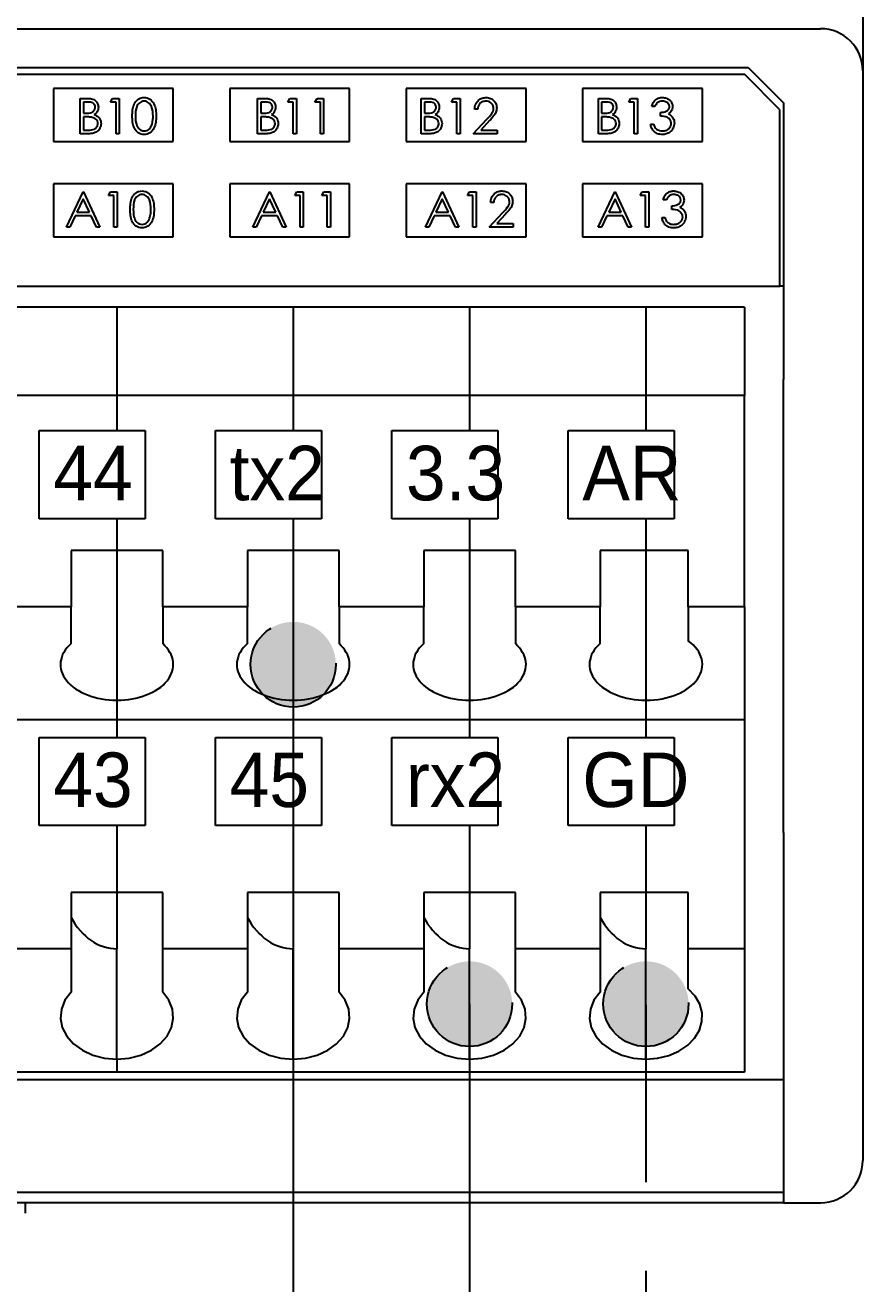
# Model space of a CAD drawing. Header units: millimetres. Extents: x 52 to 3850, y 79 to 1546.
# Drawn here: x 1400.24 to 1429.72, y 852.24 to 896.56 of the extents above; entities that cross this region are included whole.
import ezdxf

# ---------------------------------------------------------------- set-up
doc = ezdxf.new("R2010")
doc.units = ezdxf.units.MM
doc.header["$LTSCALE"] = 25
doc.linetypes.add('CENTER', pattern=[2, 1.25, -0.25, 0.25, -0.25])
doc.linetypes.add('HIDDEN', pattern=[0.375, 0.25, -0.125])
for name, color, linetype in [('Power_GND', 7, 'HIDDEN'), ('Wire_Communication', 140, 'CENTER'), ('Wire_io', 3, 'Continuous')]:
    doc.layers.add(name, color=color, linetype=linetype)
doc.layers.add('Z_OM_OUTLINE', color=7, linetype='Continuous', lineweight=30)
doc.styles.add('STD', font='Gulim.ttf', dxfattribs={"height": 15})

msp = doc.modelspace()

# ---------------------------------------------------------------- hatches: boundary and pattern name
at = {"layer": 'Power_GND', "linetype": 'HIDDEN'}
h = msp.add_hatch(color=256, dxfattribs=at)
edge = h.paths.add_edge_path()
edge.add_arc((1422.09, 862.096), 1.5, 0, 360)
at = {"layer": 'Wire_Communication', "linetype": 'HIDDEN'}
h = msp.add_hatch(color=256, dxfattribs=at)
edge = h.paths.add_edge_path()
edge.add_arc((1409.676, 874.049), 1.5, 0, 360)
edge = h.paths.add_edge_path()
edge.add_arc((1415.883, 862.096), 1.5, 0, 360)

# ---------------------------------------------------------------- linework, layer by layer
at = {"layer": 'Power_GND'}
msp.add_line((1422.09, 862.069), (1422.09, 830), dxfattribs=at)
at = {"layer": 'Power_GND', "linetype": 'HIDDEN'}
msp.add_circle((1422.09, 862.096), 1.5, dxfattribs=at)
at = {"layer": 'Wire_Communication'}
for p, q in [((1409.676, 874.049), (1409.676, 830)), ((1415.883, 862.096), (1415.883, 830.027))]:
    msp.add_line(p, q, dxfattribs=at)
at = {"layer": 'Wire_Communication', "linetype": 'HIDDEN'}
for centre in [(1409.676, 874.049), (1415.883, 862.096)]:
    msp.add_circle(centre, 1.5, dxfattribs=at)
at = {"layer": 'Z_OM_OUTLINE', "color": 7, "linetype": 'Continuous', "lineweight": 25}
for p, q in [((1429.724, 906.614), (1429.724, 894.945)), ((1341.214, 896.434), (1428.234, 896.434)), ((1343.759, 895.069), (1425.69, 895.069)), ((1425.566, 894.821), (1343.883, 894.821)), ((1426.807, 893.579), (1425.566, 894.821)), ((1425.69, 895.069), (1426.931, 893.828)), ((1429.724, 894.945), (1429.724, 892.189)), ((1405.455, 894.324), (1401.234, 894.324)), ((1401.234, 894.324), (1401.234, 892.462)), ((1405.455, 892.462), (1405.455, 894.324)), ((1411.662, 894.324), (1407.441, 894.324)), ((1407.441, 894.324), (1407.441, 892.462)), ((1411.662, 892.462), (1411.662, 894.324)), ((1417.869, 894.324), (1413.648, 894.324)), ((1413.648, 894.324), (1413.648, 892.462)), ((1417.869, 892.462), (1417.869, 894.324)), ((1424.076, 894.324), (1419.855, 894.324)), ((1419.855, 894.324), (1419.855, 892.462)), ((1424.076, 892.462), (1424.076, 894.324)), ((1402.181, 893.98), (1402.423, 893.98)), ((1402.181, 892.738), (1402.181, 893.98)), ((1403.247, 893.852), (1403.32, 893.98)), ((1403.32, 893.98), (1403.549, 893.98)), ((1403.549, 893.98), (1403.549, 892.738)), ((1408.419, 892.738), (1408.419, 893.98)), ((1408.419, 893.98), (1408.661, 893.98)), ((1409.486, 893.852), (1409.558, 893.98)), ((1409.558, 893.98), (1409.788, 893.98)), ((1409.788, 893.98), (1409.788, 892.738)), ((1410.441, 893.852), (1410.513, 893.98)), ((1410.513, 893.98), (1410.743, 893.98)), ((1410.743, 893.98), (1410.743, 892.738)), ((1414.181, 893.98), (1414.423, 893.98)), ((1414.181, 892.738), (1414.181, 893.98)), ((1415.247, 893.852), (1415.32, 893.98)), ((1415.32, 893.98), (1415.549, 893.98)), ((1415.549, 893.98), (1415.549, 892.738)), ((1420.419, 893.98), (1420.661, 893.98)), ((1420.419, 892.738), (1420.419, 893.98)), ((1421.486, 893.852), (1421.558, 893.98)), ((1421.558, 893.98), (1421.788, 893.98)), ((1421.788, 893.98), (1421.788, 892.738)), ((1402.292, 893.852), (1402.292, 893.455)), ((1402.443, 893.852), (1402.292, 893.852)), ((1402.292, 893.455), (1402.367, 893.455)), ((1403.438, 893.852), (1403.247, 893.852)), ((1403.438, 892.738), (1403.438, 893.852)), ((1408.531, 893.852), (1408.531, 893.455)), ((1408.682, 893.852), (1408.531, 893.852)), ((1408.531, 893.455), (1408.606, 893.455)), ((1409.677, 893.852), (1409.486, 893.852)), ((1409.677, 892.738), (1409.677, 893.852)), ((1410.631, 893.852), (1410.441, 893.852)), ((1410.631, 892.738), (1410.631, 893.852)), ((1414.292, 893.852), (1414.292, 893.455)), ((1414.443, 893.852), (1414.292, 893.852)), ((1414.292, 893.455), (1414.367, 893.455)), ((1415.438, 893.852), (1415.247, 893.852)), ((1415.438, 892.738), (1415.438, 893.852)), ((1416.17, 893.598), (1416.059, 893.598)), ((1420.682, 893.852), (1420.531, 893.852)), ((1420.531, 893.852), (1420.531, 893.455)), ((1420.531, 893.455), (1420.606, 893.455)), ((1421.677, 893.852), (1421.486, 893.852)), ((1421.677, 892.738), (1421.677, 893.852)), ((1422.409, 893.693), (1422.297, 893.693)), ((1422.6, 893.359), (1422.6, 893.486)), ((1426.807, 887.372), (1426.807, 893.579)), ((1426.931, 893.828), (1426.931, 892.189)), ((1402.292, 893.327), (1402.292, 892.866)), ((1402.366, 893.327), (1402.292, 893.327)), ((1408.531, 893.327), (1408.531, 892.866)), ((1408.605, 893.327), (1408.531, 893.327)), ((1414.366, 893.327), (1414.292, 893.327)), ((1414.292, 893.327), (1414.292, 892.866)), ((1416.011, 892.738), (1416.492, 893.252)), ((1416.587, 893.197), (1416.277, 892.866)), ((1420.531, 893.327), (1420.531, 892.866)), ((1420.605, 893.327), (1420.531, 893.327)), ((1422.25, 893.073), (1422.361, 893.073)), ((1402.516, 892.738), (1402.181, 892.738)), ((1402.292, 892.866), (1402.451, 892.866)), ((1403.549, 892.738), (1403.438, 892.738)), ((1408.755, 892.738), (1408.419, 892.738)), ((1408.531, 892.866), (1408.689, 892.866)), ((1409.788, 892.738), (1409.677, 892.738)), ((1410.743, 892.738), (1410.631, 892.738)), ((1414.516, 892.738), (1414.181, 892.738)), ((1414.292, 892.866), (1414.451, 892.866)), ((1415.549, 892.738), (1415.438, 892.738)), ((1416.854, 892.738), (1416.011, 892.738)), ((1416.277, 892.866), (1416.854, 892.866)), ((1416.854, 892.866), (1416.854, 892.738)), ((1420.755, 892.738), (1420.419, 892.738)), ((1420.531, 892.866), (1420.689, 892.866)), ((1421.788, 892.738), (1421.677, 892.738)), ((1401.234, 892.462), (1405.455, 892.462)), ((1407.441, 892.462), (1411.662, 892.462)), ((1413.648, 892.462), (1417.869, 892.462)), ((1419.855, 892.462), (1424.076, 892.462)), ((1426.931, 892.189), (1426.931, 886.899)), ((1429.724, 892.189), (1429.724, 885.875)), ((1405.455, 890.972), (1401.234, 890.972)), ((1401.234, 890.972), (1401.234, 889.11)), ((1405.455, 889.11), (1405.455, 890.972)), ((1407.441, 890.972), (1407.441, 889.11)), ((1411.662, 890.972), (1407.441, 890.972)), ((1411.662, 889.11), (1411.662, 890.972)), ((1417.869, 890.972), (1413.648, 890.972)), ((1413.648, 890.972), (1413.648, 889.11)), ((1417.869, 889.11), (1417.869, 890.972)), ((1419.855, 890.972), (1419.855, 889.11)), ((1424.076, 890.972), (1419.855, 890.972)), ((1424.076, 889.11), (1424.076, 890.972)), ((1401.692, 889.45), (1402.281, 890.691)), ((1402.287, 890.449), (1402.063, 889.975)), ((1402.281, 890.691), (1402.297, 890.691)), ((1402.506, 889.975), (1402.287, 890.449)), ((1402.297, 890.691), (1402.87, 889.45)), ((1403.172, 890.564), (1403.245, 890.691)), ((1403.363, 890.564), (1403.172, 890.564)), ((1403.245, 890.691), (1403.474, 890.691)), ((1403.363, 889.45), (1403.363, 890.564)), ((1403.474, 890.691), (1403.474, 889.45)), ((1408.249, 889.45), (1408.838, 890.691)), ((1408.844, 890.449), (1408.62, 889.975)), ((1408.838, 890.691), (1408.854, 890.691)), ((1409.063, 889.975), (1408.844, 890.449)), ((1408.854, 890.691), (1409.427, 889.45)), ((1409.729, 890.564), (1409.802, 890.691)), ((1409.92, 890.564), (1409.729, 890.564)), ((1409.802, 890.691), (1410.031, 890.691)), ((1409.92, 889.45), (1409.92, 890.564)), ((1410.031, 890.691), (1410.031, 889.45)), ((1410.684, 890.564), (1410.757, 890.691)), ((1410.875, 890.564), (1410.684, 890.564)), ((1410.757, 890.691), (1410.986, 890.691)), ((1410.875, 889.45), (1410.875, 890.564)), ((1410.986, 890.691), (1410.986, 889.45)), ((1414.328, 889.45), (1414.917, 890.691)), ((1414.924, 890.449), (1414.699, 889.975)), ((1414.917, 890.691), (1414.933, 890.691)), ((1415.143, 889.975), (1414.924, 890.449)), ((1414.933, 890.691), (1415.506, 889.45)), ((1415.809, 890.564), (1415.881, 890.691)), ((1416, 890.564), (1415.809, 890.564)), ((1415.881, 890.691), (1416.111, 890.691)), ((1416, 889.45), (1416, 890.564)), ((1416.111, 890.691), (1416.111, 889.45)), ((1420.408, 889.45), (1420.997, 890.691)), ((1421.004, 890.449), (1420.779, 889.975)), ((1420.997, 890.691), (1421.013, 890.691)), ((1421.222, 889.975), (1421.004, 890.449)), ((1421.013, 890.691), (1421.586, 889.45)), ((1421.888, 890.564), (1421.961, 890.691)), ((1422.079, 890.564), (1421.888, 890.564)), ((1421.961, 890.691), (1422.19, 890.691)), ((1422.079, 889.45), (1422.079, 890.564)), ((1422.19, 890.691), (1422.19, 889.45)), ((1422.811, 890.405), (1422.7, 890.405)), ((1402.063, 889.975), (1402.506, 889.975)), ((1408.62, 889.975), (1409.063, 889.975)), ((1414.699, 889.975), (1415.143, 889.975)), ((1416.572, 889.45), (1417.054, 889.963)), ((1416.732, 890.309), (1416.62, 890.309)), ((1417.149, 889.909), (1416.838, 889.577)), ((1420.779, 889.975), (1421.222, 889.975)), ((1423.002, 890.07), (1423.002, 890.198)), ((1401.813, 889.45), (1401.692, 889.45)), ((1402.002, 889.848), (1401.813, 889.45)), ((1402.565, 889.848), (1402.002, 889.848)), ((1402.748, 889.45), (1402.565, 889.848)), ((1402.87, 889.45), (1402.748, 889.45)), ((1403.474, 889.45), (1403.363, 889.45)), ((1408.37, 889.45), (1408.249, 889.45)), ((1408.559, 889.848), (1408.37, 889.45)), ((1409.122, 889.848), (1408.559, 889.848)), ((1409.305, 889.45), (1409.122, 889.848)), ((1409.427, 889.45), (1409.305, 889.45)), ((1410.031, 889.45), (1409.92, 889.45)), ((1410.986, 889.45), (1410.875, 889.45)), ((1414.45, 889.45), (1414.328, 889.45)), ((1414.639, 889.848), (1414.45, 889.45)), ((1415.202, 889.848), (1414.639, 889.848)), ((1415.385, 889.45), (1415.202, 889.848)), ((1415.506, 889.45), (1415.385, 889.45)), ((1416.111, 889.45), (1416, 889.45)), ((1417.416, 889.45), (1416.572, 889.45)), ((1416.838, 889.577), (1417.416, 889.577)), ((1417.416, 889.577), (1417.416, 889.45)), ((1420.53, 889.45), (1420.408, 889.45)), ((1420.718, 889.848), (1420.53, 889.45)), ((1421.281, 889.848), (1420.718, 889.848)), ((1421.465, 889.45), (1421.281, 889.848)), ((1421.586, 889.45), (1421.465, 889.45)), ((1422.19, 889.45), (1422.079, 889.45)), ((1422.652, 889.784), (1422.763, 889.784)), ((1401.234, 889.11), (1405.455, 889.11)), ((1407.441, 889.11), (1411.662, 889.11)), ((1413.648, 889.11), (1417.869, 889.11)), ((1419.855, 889.11), (1424.076, 889.11)), ((1342.641, 887.372), (1426.807, 887.372)), ((1426.931, 887.372), (1426.807, 887.372)), ((1426.931, 886.899), (1426.931, 884.083)), ((1403.469, 886.628), (1397.262, 886.628)), ((1403.469, 886.628), (1403.469, 883.524)), ((1409.676, 886.628), (1403.469, 886.628)), ((1409.676, 886.628), (1409.676, 883.524)), ((1415.883, 886.628), (1409.676, 886.628)), ((1415.883, 886.628), (1415.883, 883.524)), ((1422.09, 886.628), (1415.883, 886.628)), ((1422.09, 886.628), (1422.09, 883.524)), ((1425.565, 886.628), (1422.09, 886.628)), ((1425.565, 886.628), (1425.565, 883.524)), ((1429.724, 885.875), (1429.724, 884.083)), ((1426.931, 868.131), (1426.931, 884.083)), ((1429.724, 884.083), (1429.724, 868.131)), ((1403.469, 883.524), (1397.262, 883.524)), ((1403.469, 883.524), (1403.469, 882.283)), ((1409.676, 883.524), (1403.469, 883.524)), ((1409.676, 883.524), (1409.676, 882.283)), ((1415.883, 883.524), (1409.676, 883.524)), ((1415.883, 883.524), (1415.883, 882.283)), ((1422.09, 883.524), (1415.883, 883.524)), ((1422.09, 883.524), (1422.09, 882.283)), ((1425.565, 883.524), (1422.09, 883.524)), ((1425.565, 876.076), (1425.565, 883.524)), ((1400.738, 882.283), (1404.462, 882.283)), ((1400.738, 879.179), (1400.738, 882.283)), ((1404.462, 882.283), (1404.462, 879.179)), ((1406.945, 879.179), (1406.945, 882.283)), ((1406.945, 882.283), (1410.669, 882.283)), ((1410.669, 882.283), (1410.669, 879.179)), ((1413.152, 879.179), (1413.152, 882.283)), ((1413.152, 882.283), (1416.876, 882.283)), ((1416.876, 882.283), (1416.876, 879.179)), ((1419.358, 882.283), (1423.083, 882.283)), ((1419.358, 879.179), (1419.358, 882.283)), ((1423.083, 882.283), (1423.083, 879.179)), ((1404.462, 879.179), (1400.738, 879.179)), ((1403.469, 879.179), (1403.469, 878.062)), ((1410.669, 879.179), (1406.945, 879.179)), ((1409.676, 879.179), (1409.676, 878.062)), ((1416.876, 879.179), (1413.152, 879.179)), ((1415.883, 879.179), (1415.883, 878.062)), ((1423.083, 879.179), (1419.358, 879.179)), ((1422.09, 879.179), (1422.09, 878.062)), ((1403.469, 878.062), (1401.855, 878.062)), ((1401.855, 878.062), (1401.855, 876.076)), ((1403.469, 878.062), (1403.469, 872.79)), ((1405.083, 878.062), (1403.469, 878.062)), ((1405.083, 876.076), (1405.083, 878.062)), ((1409.676, 878.062), (1408.062, 878.062)), ((1408.062, 878.062), (1408.062, 876.076)), ((1409.676, 878.062), (1409.676, 872.79)), ((1411.29, 878.062), (1409.676, 878.062)), ((1411.29, 876.076), (1411.29, 878.062)), ((1415.883, 878.062), (1414.269, 878.062)), ((1414.269, 878.062), (1414.269, 876.076)), ((1415.883, 878.062), (1415.883, 872.79)), ((1417.496, 878.062), (1415.883, 878.062)), ((1417.496, 876.076), (1417.496, 878.062)), ((1422.09, 878.062), (1420.476, 878.062)), ((1420.476, 878.062), (1420.476, 876.076)), ((1422.09, 878.062), (1422.09, 872.79)), ((1423.579, 878.062), (1422.09, 878.062)), ((1423.579, 876.076), (1423.579, 878.062)), ((1401.855, 876.076), (1398.876, 876.076)), ((1401.855, 874.783), (1401.855, 876.076)), ((1408.062, 876.076), (1405.083, 876.076)), ((1405.083, 876.076), (1405.083, 874.783)), ((1408.062, 874.783), (1408.062, 876.076)), ((1414.269, 876.076), (1411.29, 876.076)), ((1411.29, 876.076), (1411.29, 874.783)), ((1414.269, 874.783), (1414.269, 876.076)), ((1420.476, 876.076), (1417.496, 876.076)), ((1417.496, 876.076), (1417.496, 874.783)), ((1420.476, 874.783), (1420.476, 876.076)), ((1425.565, 876.076), (1423.579, 876.076)), ((1423.579, 876.076), (1423.579, 874.882)), ((1425.565, 876.076), (1425.565, 872.103)), ((1403.469, 872.79), (1403.469, 872.103)), ((1409.676, 872.79), (1409.676, 872.103)), ((1415.883, 872.79), (1415.883, 872.103)), ((1422.09, 872.79), (1422.09, 872.103)), ((1403.469, 872.103), (1397.262, 872.103)), ((1403.469, 872.103), (1403.469, 871.483)), ((1409.676, 872.103), (1403.469, 872.103)), ((1409.676, 872.103), (1409.676, 871.483)), ((1415.883, 872.103), (1409.676, 872.103)), ((1415.883, 872.103), (1415.883, 871.483)), ((1422.09, 872.103), (1415.883, 872.103)), ((1422.09, 872.103), (1422.09, 871.483)), ((1425.565, 872.103), (1422.09, 872.103)), ((1425.565, 872.103), (1425.565, 864.035)), ((1400.738, 868.379), (1400.738, 871.483)), ((1400.738, 871.483), (1404.462, 871.483)), ((1404.462, 871.483), (1404.462, 868.379)), ((1406.945, 871.483), (1410.669, 871.483)), ((1406.945, 868.379), (1406.945, 871.483)), ((1410.669, 871.483), (1410.669, 868.379)), ((1413.152, 868.379), (1413.152, 871.483)), ((1413.152, 871.483), (1416.876, 871.483)), ((1416.876, 871.483), (1416.876, 868.379)), ((1419.358, 871.483), (1423.083, 871.483)), ((1419.358, 868.379), (1419.358, 871.483)), ((1423.083, 871.483), (1423.083, 868.379)), ((1404.462, 868.379), (1400.738, 868.379)), ((1403.469, 868.379), (1403.469, 866.021)), ((1410.669, 868.379), (1406.945, 868.379)), ((1409.676, 868.379), (1409.676, 866.021)), ((1416.876, 868.379), (1413.152, 868.379)), ((1415.883, 868.379), (1415.883, 866.021)), ((1423.083, 868.379), (1419.358, 868.379)), ((1422.09, 868.379), (1422.09, 866.021)), ((1426.931, 868.131), (1426.931, 859.709)), ((1429.724, 868.131), (1429.724, 861.056)), ((1401.855, 866.021), (1401.855, 864.035)), ((1403.469, 866.021), (1401.855, 866.021)), ((1405.083, 866.021), (1403.469, 866.021)), ((1403.469, 866.021), (1403.469, 864.037)), ((1405.083, 864.035), (1405.083, 866.021)), ((1409.676, 866.021), (1408.062, 866.021)), ((1408.062, 866.021), (1408.062, 864.035)), ((1411.29, 866.021), (1409.676, 866.021)), ((1409.676, 866.021), (1409.676, 864.037)), ((1411.29, 864.035), (1411.29, 866.021)), ((1414.269, 866.021), (1414.269, 864.035)), ((1415.883, 866.021), (1414.269, 866.021)), ((1417.496, 866.021), (1415.883, 866.021)), ((1415.883, 866.021), (1415.883, 864.037)), ((1417.496, 864.035), (1417.496, 866.021)), ((1422.09, 866.021), (1420.476, 866.021)), ((1420.476, 866.021), (1420.476, 864.035)), ((1423.579, 866.021), (1422.09, 866.021)), ((1422.09, 866.021), (1422.09, 864.037)), ((1423.579, 864.035), (1423.579, 866.021)), ((1401.855, 864.035), (1398.876, 864.035)), ((1401.855, 864.035), (1401.855, 862.508)), ((1403.469, 860.154), (1403.469, 864.037)), ((1408.062, 864.035), (1405.083, 864.035)), ((1405.083, 862.508), (1405.083, 864.035)), ((1408.062, 864.035), (1408.062, 862.508)), ((1409.676, 860.154), (1409.676, 864.037)), ((1411.29, 862.508), (1411.29, 864.035)), ((1414.269, 864.035), (1411.29, 864.035)), ((1414.269, 864.035), (1414.269, 862.508)), ((1415.883, 860.154), (1415.883, 864.037)), ((1420.476, 864.035), (1417.496, 864.035)), ((1417.496, 862.508), (1417.496, 864.035)), ((1420.476, 864.035), (1420.476, 862.508)), ((1422.09, 860.154), (1422.09, 864.037)), ((1425.565, 864.035), (1423.579, 864.035)), ((1423.579, 862.625), (1423.579, 864.035)), ((1425.565, 864.035), (1425.565, 859.69)), ((1429.724, 861.056), (1429.724, 857.575)), ((1403.469, 860.154), (1403.469, 859.69)), ((1409.676, 860.154), (1409.676, 859.69)), ((1415.883, 860.154), (1415.883, 859.69)), ((1422.09, 860.154), (1422.09, 859.69)), ((1342.517, 859.441), (1426.931, 859.441)), ((1403.469, 859.69), (1397.262, 859.69)), ((1409.676, 859.69), (1403.469, 859.69)), ((1415.883, 859.69), (1409.676, 859.69)), ((1422.09, 859.69), (1415.883, 859.69)), ((1425.565, 859.69), (1422.09, 859.69)), ((1426.931, 859.709), (1426.931, 856.362)), ((1429.724, 857.575), (1429.724, 856.586)), ((1426.931, 856.362), (1426.931, 855.097)), ((1342.517, 855.469), (1426.931, 855.469)), ((1426.931, 855.097), (1342.517, 855.097)), ((1400.241, 855.097), (1400.241, 854.724)), ((1426.931, 855.097), (1428.234, 855.097))]:
    msp.add_line(p, q, dxfattribs=at)
at = {"layer": 'Z_OM_OUTLINE', "color": 7, "linetype": 'Continuous', "lineweight": 25, "flags": 128}
for points in [[(1401.855, 862.508), (1401.642, 862.224), (1401.516, 861.913), (1401.484, 861.588), (1401.547, 861.266), (1401.702, 860.962), (1401.941, 860.691), (1402.254, 860.465), (1402.625, 860.295), (1403.037, 860.19), (1403.469, 860.154)], [(1403.469, 860.154), (1403.901, 860.19), (1404.312, 860.295), (1404.683, 860.465), (1404.996, 860.691), (1405.236, 860.962), (1405.391, 861.266), (1405.454, 861.588), (1405.422, 861.913), (1405.296, 862.224), (1405.083, 862.508)], [(1408.062, 862.508), (1407.849, 862.224), (1407.723, 861.913), (1407.691, 861.588), (1407.754, 861.266), (1407.909, 860.962), (1408.148, 860.691), (1408.461, 860.465), (1408.832, 860.295), (1409.244, 860.19), (1409.676, 860.154)], [(1409.676, 860.154), (1410.108, 860.19), (1410.519, 860.295), (1410.89, 860.465), (1411.203, 860.691), (1411.443, 860.962), (1411.598, 861.266), (1411.661, 861.588), (1411.629, 861.913), (1411.503, 862.224), (1411.29, 862.508)], [(1414.269, 862.508), (1414.056, 862.224), (1413.93, 861.913), (1413.898, 861.588), (1413.961, 861.266), (1414.116, 860.962), (1414.355, 860.691), (1414.668, 860.465), (1415.039, 860.295), (1415.451, 860.19), (1415.883, 860.154)], [(1415.883, 860.154), (1416.315, 860.19), (1416.726, 860.295), (1417.097, 860.465), (1417.41, 860.691), (1417.65, 860.962), (1417.805, 861.266), (1417.868, 861.588), (1417.835, 861.913), (1417.71, 862.224), (1417.496, 862.508)], [(1420.476, 862.508), (1420.262, 862.224), (1420.137, 861.913), (1420.105, 861.588), (1420.167, 861.266), (1420.322, 860.962), (1420.562, 860.691), (1420.875, 860.465), (1421.246, 860.295), (1421.657, 860.19), (1422.09, 860.154)], [(1422.09, 860.154), (1422.501, 860.187), (1422.894, 860.282), (1423.252, 860.436), (1423.561, 860.642), (1423.805, 860.892), (1423.975, 861.174), (1424.063, 861.476), (1424.066, 861.786), (1423.984, 862.089), (1423.819, 862.373), (1423.579, 862.625)]]:
    msp.add_lwpolyline(points, dxfattribs=at)
at = {"layer": 'Z_OM_OUTLINE', "color": 7, "linetype": 'Continuous', "lineweight": 25}
for centre, start, end in [((1428.234, 894.945), 0, 90), ((1428.234, 856.586), 270, 0)]:
    msp.add_arc(centre, 1.49, start, end, dxfattribs=at)
for centre, major_axis, ratio, start_param, end_param in [((1422.09, 874.049), (1.986, 0), 0.633962, 4.712389, 7.00592), ((1403.469, 874.049), (1.986, 0), 0.633962, 2.519224, 4.712389), ((1403.469, 874.049), (1.986, 0), 0.633962, 4.712389, 6.905554), ((1409.676, 874.049), (1.986, 0), 0.633962, 2.519224, 4.712389), ((1409.676, 874.049), (1.986, 0), 0.633962, 4.712389, 6.905554), ((1415.883, 874.049), (1.986, 0), 0.633962, 2.519224, 4.712389), ((1415.883, 874.049), (1.986, 0), 0.633962, 4.712389, 6.905554), ((1422.09, 874.049), (1.986, 0), 0.633962, 2.519224, 4.712389), ((1403.469, 866.691), (0, -2.653), 0.748588, 5.334757, 6.283185), ((1409.676, 866.691), (0, -2.653), 0.748588, 5.334757, 6.283185), ((1415.883, 866.691), (0, -2.653), 0.748588, 5.334757, 6.283185), ((1422.09, 866.691), (0, -2.653), 0.748588, 5.334757, 6.283185)]:
    msp.add_ellipse(centre, major_axis=major_axis, ratio=ratio, start_param=start_param, end_param=end_param, dxfattribs=at)
for points, knots in [([(1402.423, 893.98), (1402.476, 893.979), (1402.582, 893.976), (1402.722, 893.913), (1402.803, 893.797), (1402.813, 893.714), (1402.817, 893.672)], [0, 0, 0, 0, 0.281317, 0.559921, 0.779934, 1, 1, 1, 1]), ([(1404.011, 893.359), (1404.012, 893.431), (1404.016, 893.576), (1404.06, 893.755), (1404.137, 893.879), (1404.218, 893.953), (1404.317, 894.003), (1404.39, 894.009), (1404.426, 894.012)], [0, 0, 0, 0, 0.250526, 0.500165, 0.625273, 0.750199, 0.87511, 1, 1, 1, 1]), ([(1404.43, 893.884), (1404.401, 893.881), (1404.344, 893.876), (1404.269, 893.832), (1404.208, 893.771), (1404.126, 893.62), (1404.124, 893.475), (1404.122, 893.359)], [0, 0, 0, 0, 0.125137, 0.250417, 0.375519, 0.500847, 1, 1, 1, 1]), ([(1404.426, 894.012), (1404.462, 894.009), (1404.535, 894.003), (1404.669, 893.938), (1404.788, 893.791), (1404.848, 893.578), (1404.852, 893.432), (1404.854, 893.359)], [0, 0, 0, 0, 0.125171, 0.250335, 0.498865, 0.749016, 1, 1, 1, 1]), ([(1404.743, 893.359), (1404.738, 893.474), (1404.731, 893.647), (1404.615, 893.818), (1404.515, 893.875), (1404.458, 893.881), (1404.43, 893.884)], [0, 0, 0, 0, 0.500072, 0.74902, 0.874596, 1, 1, 1, 1]), ([(1408.661, 893.98), (1408.715, 893.979), (1408.82, 893.976), (1408.96, 893.913), (1409.042, 893.797), (1409.051, 893.714), (1409.056, 893.672)], [0, 0, 0, 0, 0.281319, 0.559922, 0.779934, 1, 1, 1, 1]), ([(1414.423, 893.98), (1414.476, 893.979), (1414.582, 893.976), (1414.722, 893.913), (1414.803, 893.797), (1414.813, 893.714), (1414.817, 893.672)], [0, 0, 0, 0, 0.281319, 0.559922, 0.779934, 1, 1, 1, 1]), ([(1416.059, 893.598), (1416.066, 893.658), (1416.08, 893.779), (1416.186, 893.917), (1416.321, 893.999), (1416.416, 894.008), (1416.463, 894.012)], [0, 0, 0, 0, 0.28003, 0.559513, 0.779667, 1, 1, 1, 1]), ([(1416.458, 893.884), (1416.415, 893.88), (1416.331, 893.871), (1416.235, 893.794), (1416.183, 893.697), (1416.174, 893.631), (1416.17, 893.598)], [0, 0, 0, 0, 0.279697, 0.558845, 0.779175, 1, 1, 1, 1]), ([(1416.727, 893.633), (1416.722, 893.671), (1416.711, 893.748), (1416.636, 893.829), (1416.548, 893.877), (1416.488, 893.882), (1416.458, 893.884)], [0, 0, 0, 0, 0.279124, 0.558978, 0.779349, 1, 1, 1, 1]), ([(1416.463, 894.012), (1416.519, 894.006), (1416.629, 893.996), (1416.752, 893.895), (1416.827, 893.772), (1416.834, 893.686), (1416.838, 893.643)], [0, 0, 0, 0, 0.279891, 0.559225, 0.779582, 1, 1, 1, 1]), ([(1420.661, 893.98), (1420.715, 893.979), (1420.82, 893.976), (1420.96, 893.913), (1421.042, 893.797), (1421.051, 893.714), (1421.056, 893.672)], [0, 0, 0, 0, 0.281316, 0.55992, 0.779934, 1, 1, 1, 1]), ([(1422.297, 893.693), (1422.312, 893.741), (1422.34, 893.836), (1422.435, 893.942), (1422.55, 894.003), (1422.628, 894.009), (1422.667, 894.012)], [0, 0, 0, 0, 0.280287, 0.559678, 0.779748, 1, 1, 1, 1]), ([(1422.668, 893.884), (1422.636, 893.882), (1422.572, 893.877), (1422.469, 893.815), (1422.432, 893.739), (1422.409, 893.693)], [0, 0, 0, 0, 0.280638, 0.560368, 1, 1, 1, 1]), ([(1422.667, 894.012), (1422.717, 894.006), (1422.818, 893.995), (1422.938, 893.916), (1423.014, 893.807), (1423.024, 893.729), (1423.029, 893.689)], [0, 0, 0, 0, 0.280085, 0.559867, 0.780097, 1, 1, 1, 1]), ([(1422.918, 893.69), (1422.912, 893.722), (1422.899, 893.787), (1422.804, 893.868), (1422.72, 893.878), (1422.668, 893.884)], [0, 0, 0, 0, 0.278857, 0.560073, 1, 1, 1, 1]), ([(1402.367, 893.455), (1402.445, 893.455), (1402.542, 893.455), (1402.638, 893.518), (1402.676, 893.561), (1402.701, 893.613), (1402.704, 893.651), (1402.706, 893.67)], [0, 0, 0, 0, 0.498609, 0.62401, 0.749402, 0.874737, 1, 1, 1, 1]), ([(1402.706, 893.67), (1402.702, 893.701), (1402.697, 893.746), (1402.657, 893.794), (1402.583, 893.847), (1402.505, 893.85), (1402.443, 893.852)], [0, 0, 0, 0, 0.249286, 0.374926, 0.500647, 1, 1, 1, 1]), ([(1402.817, 893.672), (1402.815, 893.643), (1402.811, 893.584), (1402.77, 893.485), (1402.71, 893.437), (1402.674, 893.408)], [0, 0, 0, 0, 0.280866, 0.561526, 1, 1, 1, 1]), ([(1408.606, 893.455), (1408.683, 893.455), (1408.781, 893.455), (1408.877, 893.518), (1408.915, 893.561), (1408.94, 893.613), (1408.943, 893.651), (1408.944, 893.67)], [0, 0, 0, 0, 0.498605, 0.624007, 0.7494, 0.874737, 1, 1, 1, 1]), ([(1408.944, 893.67), (1408.941, 893.701), (1408.935, 893.746), (1408.896, 893.794), (1408.822, 893.847), (1408.744, 893.85), (1408.682, 893.852)], [0, 0, 0, 0, 0.249286, 0.374924, 0.500642, 1, 1, 1, 1]), ([(1409.056, 893.672), (1409.054, 893.643), (1409.05, 893.584), (1409.009, 893.485), (1408.949, 893.437), (1408.912, 893.408)], [0, 0, 0, 0, 0.280867, 0.561527, 1, 1, 1, 1]), ([(1414.367, 893.455), (1414.445, 893.455), (1414.542, 893.455), (1414.638, 893.518), (1414.676, 893.561), (1414.701, 893.613), (1414.704, 893.651), (1414.706, 893.67)], [0, 0, 0, 0, 0.498608, 0.62401, 0.749402, 0.874737, 1, 1, 1, 1]), ([(1414.706, 893.67), (1414.702, 893.701), (1414.697, 893.746), (1414.657, 893.794), (1414.583, 893.847), (1414.505, 893.85), (1414.443, 893.852)], [0, 0, 0, 0, 0.249286, 0.374925, 0.500648, 1, 1, 1, 1]), ([(1414.817, 893.672), (1414.815, 893.643), (1414.811, 893.584), (1414.77, 893.485), (1414.71, 893.437), (1414.674, 893.408)], [0, 0, 0, 0, 0.280866, 0.561529, 1, 1, 1, 1]), ([(1416.492, 893.252), (1416.552, 893.313), (1416.635, 893.399), (1416.717, 893.531), (1416.724, 893.599), (1416.727, 893.633)], [0, 0, 0, 0, 0.560718, 0.780532, 1, 1, 1, 1]), ([(1416.838, 893.643), (1416.833, 893.593), (1416.823, 893.495), (1416.724, 893.346), (1416.639, 893.254), (1416.587, 893.197)], [0, 0, 0, 0, 0.279288, 0.559153, 1, 1, 1, 1]), ([(1420.606, 893.455), (1420.683, 893.455), (1420.781, 893.455), (1420.877, 893.518), (1420.915, 893.561), (1420.94, 893.613), (1420.943, 893.651), (1420.944, 893.67)], [0, 0, 0, 0, 0.498609, 0.624007, 0.749402, 0.874737, 1, 1, 1, 1]), ([(1420.944, 893.67), (1420.941, 893.701), (1420.935, 893.746), (1420.896, 893.794), (1420.822, 893.847), (1420.744, 893.85), (1420.682, 893.852)], [0, 0, 0, 0, 0.249284, 0.374926, 0.500643, 1, 1, 1, 1]), ([(1421.056, 893.672), (1421.054, 893.643), (1421.05, 893.584), (1421.009, 893.485), (1420.949, 893.437), (1420.912, 893.408)], [0, 0, 0, 0, 0.280867, 0.561527, 1, 1, 1, 1]), ([(1422.6, 893.486), (1422.67, 893.493), (1422.775, 893.503), (1422.878, 893.575), (1422.913, 893.637), (1422.916, 893.672), (1422.918, 893.69)], [0, 0, 0, 0, 0.499421, 0.749015, 0.874543, 1, 1, 1, 1]), ([(1423.029, 893.689), (1423.027, 893.66), (1423.023, 893.603), (1422.979, 893.508), (1422.92, 893.462), (1422.884, 893.434)], [0, 0, 0, 0, 0.280507, 0.560793, 1, 1, 1, 1]), ([(1422.884, 893.434), (1422.913, 893.419), (1422.965, 893.392), (1423.002, 893.347), (1423.019, 893.328)], [0, 0, 0, 0, 0.55979, 1, 1, 1, 1]), ([(1402.598, 893.313), (1402.555, 893.318), (1402.478, 893.328), (1402.4, 893.327), (1402.366, 893.327)], [0, 0, 0, 0, 0.559734, 1, 1, 1, 1]), ([(1402.451, 892.866), (1402.532, 892.866), (1402.653, 892.866), (1402.76, 892.961), (1402.796, 893.032), (1402.8, 893.071), (1402.801, 893.091)], [0, 0, 0, 0, 0.499361, 0.748735, 0.874399, 1, 1, 1, 1]), ([(1402.913, 893.091), (1402.905, 893.035), (1402.891, 892.924), (1402.779, 892.806), (1402.647, 892.746), (1402.56, 892.741), (1402.516, 892.738)], [0, 0, 0, 0, 0.279141, 0.558653, 0.77906, 1, 1, 1, 1]), ([(1402.801, 893.091), (1402.798, 893.121), (1402.79, 893.182), (1402.718, 893.271), (1402.644, 893.297), (1402.598, 893.313)], [0, 0, 0, 0, 0.279942, 0.560429, 1, 1, 1, 1]), ([(1402.674, 893.408), (1402.711, 893.393), (1402.785, 893.363), (1402.863, 893.28), (1402.906, 893.185), (1402.91, 893.122), (1402.913, 893.091)], [0, 0, 0, 0, 0.280384, 0.559606, 0.779765, 1, 1, 1, 1]), ([(1404.426, 892.707), (1404.39, 892.71), (1404.317, 892.715), (1404.185, 892.781), (1404.069, 892.929), (1404.016, 893.142), (1404.013, 893.286), (1404.011, 893.359)], [0, 0, 0, 0, 0.12518, 0.250351, 0.498778, 0.748946, 1, 1, 1, 1]), ([(1404.122, 893.359), (1404.123, 893.243), (1404.124, 893.069), (1404.244, 892.9), (1404.344, 892.843), (1404.401, 892.837), (1404.43, 892.834)], [0, 0, 0, 0, 0.500291, 0.749088, 0.874608, 1, 1, 1, 1]), ([(1404.854, 893.359), (1404.852, 893.286), (1404.848, 893.14), (1404.788, 892.927), (1404.668, 892.781), (1404.535, 892.715), (1404.462, 892.71), (1404.426, 892.707)], [0, 0, 0, 0, 0.251002, 0.501138, 0.749612, 0.874808, 1, 1, 1, 1]), ([(1404.43, 892.834), (1404.463, 892.838), (1404.531, 892.847), (1404.636, 892.918), (1404.673, 892.998), (1404.696, 893.047)], [0, 0, 0, 0, 0.280259, 0.560784, 1, 1, 1, 1]), ([(1404.696, 893.047), (1404.712, 893.104), (1404.74, 893.207), (1404.742, 893.312), (1404.743, 893.359)], [0, 0, 0, 0, 0.559598, 1, 1, 1, 1]), ([(1408.837, 893.313), (1408.794, 893.318), (1408.716, 893.328), (1408.639, 893.327), (1408.605, 893.327)], [0, 0, 0, 0, 0.559738, 1, 1, 1, 1]), ([(1408.689, 892.866), (1408.77, 892.866), (1408.892, 892.866), (1408.999, 892.961), (1409.035, 893.032), (1409.038, 893.071), (1409.04, 893.091)], [0, 0, 0, 0, 0.499357, 0.748736, 0.874398, 1, 1, 1, 1]), ([(1409.151, 893.091), (1409.144, 893.035), (1409.129, 892.924), (1409.018, 892.806), (1408.886, 892.746), (1408.799, 892.741), (1408.755, 892.738)], [0, 0, 0, 0, 0.279142, 0.558655, 0.779058, 1, 1, 1, 1]), ([(1409.04, 893.091), (1409.036, 893.121), (1409.029, 893.182), (1408.957, 893.271), (1408.882, 893.297), (1408.837, 893.313)], [0, 0, 0, 0, 0.279944, 0.560431, 1, 1, 1, 1]), ([(1408.912, 893.408), (1408.95, 893.393), (1409.024, 893.363), (1409.102, 893.28), (1409.145, 893.185), (1409.149, 893.122), (1409.151, 893.091)], [0, 0, 0, 0, 0.280382, 0.559604, 0.779764, 1, 1, 1, 1]), ([(1414.598, 893.313), (1414.555, 893.318), (1414.478, 893.328), (1414.4, 893.327), (1414.366, 893.327)], [0, 0, 0, 0, 0.559734, 1, 1, 1, 1]), ([(1414.451, 892.866), (1414.532, 892.866), (1414.653, 892.866), (1414.76, 892.961), (1414.796, 893.032), (1414.8, 893.071), (1414.801, 893.091)], [0, 0, 0, 0, 0.499361, 0.748735, 0.874399, 1, 1, 1, 1]), ([(1414.913, 893.091), (1414.905, 893.035), (1414.891, 892.924), (1414.779, 892.806), (1414.647, 892.746), (1414.56, 892.741), (1414.516, 892.738)], [0, 0, 0, 0, 0.279142, 0.558654, 0.779061, 1, 1, 1, 1]), ([(1414.801, 893.091), (1414.798, 893.121), (1414.79, 893.182), (1414.718, 893.271), (1414.644, 893.297), (1414.598, 893.313)], [0, 0, 0, 0, 0.279943, 0.560427, 1, 1, 1, 1]), ([(1414.674, 893.408), (1414.711, 893.393), (1414.785, 893.363), (1414.863, 893.28), (1414.906, 893.185), (1414.91, 893.122), (1414.913, 893.091)], [0, 0, 0, 0, 0.280386, 0.559606, 0.779765, 1, 1, 1, 1]), ([(1420.837, 893.313), (1420.794, 893.318), (1420.716, 893.328), (1420.639, 893.327), (1420.605, 893.327)], [0, 0, 0, 0, 0.559734, 1, 1, 1, 1]), ([(1420.689, 892.866), (1420.77, 892.866), (1420.892, 892.866), (1420.999, 892.961), (1421.035, 893.032), (1421.038, 893.071), (1421.04, 893.091)], [0, 0, 0, 0, 0.499362, 0.748737, 0.874398, 1, 1, 1, 1]), ([(1421.151, 893.091), (1421.144, 893.035), (1421.129, 892.924), (1421.018, 892.806), (1420.886, 892.746), (1420.799, 892.741), (1420.755, 892.738)], [0, 0, 0, 0, 0.279142, 0.558655, 0.779058, 1, 1, 1, 1]), ([(1421.04, 893.091), (1421.036, 893.121), (1421.029, 893.182), (1420.957, 893.271), (1420.882, 893.297), (1420.837, 893.313)], [0, 0, 0, 0, 0.279944, 0.560431, 1, 1, 1, 1]), ([(1420.912, 893.408), (1420.95, 893.393), (1421.024, 893.363), (1421.102, 893.28), (1421.145, 893.185), (1421.149, 893.122), (1421.151, 893.091)], [0, 0, 0, 0, 0.280382, 0.559604, 0.779764, 1, 1, 1, 1]), ([(1422.664, 892.707), (1422.607, 892.712), (1422.493, 892.722), (1422.358, 892.817), (1422.28, 892.942), (1422.26, 893.029), (1422.25, 893.073)], [0, 0, 0, 0, 0.279887, 0.55898, 0.779263, 1, 1, 1, 1]), ([(1422.361, 893.073), (1422.372, 893.037), (1422.393, 892.972), (1422.438, 892.923), (1422.458, 892.901)], [0, 0, 0, 0, 0.560693, 1, 1, 1, 1]), ([(1422.982, 893.097), (1422.98, 893.118), (1422.976, 893.161), (1422.938, 893.24), (1422.822, 893.347), (1422.689, 893.354), (1422.6, 893.359)], [0, 0, 0, 0, 0.125587, 0.251191, 0.500602, 1, 1, 1, 1]), ([(1423.093, 893.107), (1423.084, 893.046), (1423.066, 892.924), (1422.95, 892.79), (1422.808, 892.718), (1422.712, 892.71), (1422.664, 892.707)], [0, 0, 0, 0, 0.279305, 0.558841, 0.779279, 1, 1, 1, 1]), ([(1422.666, 892.834), (1422.709, 892.837), (1422.795, 892.843), (1422.899, 892.907), (1422.969, 892.995), (1422.977, 893.063), (1422.982, 893.097)], [0, 0, 0, 0, 0.280598, 0.56015, 0.780301, 1, 1, 1, 1]), ([(1423.019, 893.328), (1423.043, 893.29), (1423.085, 893.222), (1423.091, 893.142), (1423.093, 893.107)], [0, 0, 0, 0, 0.55942, 1, 1, 1, 1]), ([(1422.458, 892.901), (1422.494, 892.879), (1422.558, 892.839), (1422.633, 892.835), (1422.666, 892.834)], [0, 0, 0, 0, 0.558748, 1, 1, 1, 1]), ([(1403.936, 890.07), (1403.937, 890.142), (1403.941, 890.287), (1403.985, 890.466), (1404.062, 890.59), (1404.143, 890.664), (1404.242, 890.714), (1404.315, 890.72), (1404.351, 890.723)], [0, 0, 0, 0, 0.250526, 0.500165, 0.625273, 0.750198, 0.87511, 1, 1, 1, 1]), ([(1404.355, 890.596), (1404.326, 890.593), (1404.269, 890.587), (1404.194, 890.543), (1404.133, 890.482), (1404.051, 890.331), (1404.049, 890.186), (1404.047, 890.07)], [0, 0, 0, 0, 0.125137, 0.250417, 0.375518, 0.500847, 1, 1, 1, 1]), ([(1404.351, 890.723), (1404.387, 890.72), (1404.46, 890.714), (1404.594, 890.649), (1404.713, 890.502), (1404.773, 890.289), (1404.777, 890.143), (1404.779, 890.07)], [0, 0, 0, 0, 0.125171, 0.250335, 0.498866, 0.749016, 1, 1, 1, 1]), ([(1404.668, 890.07), (1404.663, 890.186), (1404.656, 890.358), (1404.54, 890.529), (1404.44, 890.587), (1404.383, 890.593), (1404.355, 890.596)], [0, 0, 0, 0, 0.500071, 0.74902, 0.874597, 1, 1, 1, 1]), ([(1416.62, 890.309), (1416.627, 890.369), (1416.642, 890.49), (1416.748, 890.628), (1416.883, 890.711), (1416.978, 890.719), (1417.025, 890.723)], [0, 0, 0, 0, 0.280029, 0.559516, 0.779667, 1, 1, 1, 1]), ([(1417.019, 890.596), (1416.977, 890.591), (1416.892, 890.583), (1416.796, 890.505), (1416.745, 890.408), (1416.736, 890.342), (1416.732, 890.309)], [0, 0, 0, 0, 0.279701, 0.558848, 0.779177, 1, 1, 1, 1]), ([(1417.289, 890.344), (1417.283, 890.382), (1417.273, 890.459), (1417.197, 890.54), (1417.11, 890.589), (1417.05, 890.593), (1417.019, 890.596)], [0, 0, 0, 0, 0.279126, 0.55898, 0.779353, 1, 1, 1, 1]), ([(1417.025, 890.723), (1417.08, 890.718), (1417.191, 890.707), (1417.314, 890.606), (1417.388, 890.484), (1417.396, 890.397), (1417.4, 890.354)], [0, 0, 0, 0, 0.279891, 0.559224, 0.779582, 1, 1, 1, 1]), ([(1417.054, 889.963), (1417.113, 890.025), (1417.196, 890.11), (1417.279, 890.243), (1417.285, 890.31), (1417.289, 890.344)], [0, 0, 0, 0, 0.560717, 0.780531, 1, 1, 1, 1]), ([(1417.4, 890.354), (1417.395, 890.305), (1417.385, 890.206), (1417.286, 890.057), (1417.201, 889.965), (1417.149, 889.909)], [0, 0, 0, 0, 0.279288, 0.559154, 1, 1, 1, 1]), ([(1422.7, 890.405), (1422.714, 890.452), (1422.743, 890.548), (1422.837, 890.653), (1422.952, 890.714), (1423.03, 890.72), (1423.069, 890.723)], [0, 0, 0, 0, 0.280287, 0.559678, 0.779743, 1, 1, 1, 1]), ([(1423.071, 890.596), (1423.039, 890.593), (1422.974, 890.588), (1422.871, 890.526), (1422.834, 890.451), (1422.811, 890.405)], [0, 0, 0, 0, 0.280639, 0.560367, 1, 1, 1, 1]), ([(1423.002, 890.198), (1423.072, 890.204), (1423.177, 890.214), (1423.28, 890.287), (1423.315, 890.349), (1423.319, 890.383), (1423.32, 890.401)], [0, 0, 0, 0, 0.499417, 0.749016, 0.874544, 1, 1, 1, 1]), ([(1423.069, 890.723), (1423.12, 890.718), (1423.22, 890.707), (1423.34, 890.627), (1423.417, 890.519), (1423.427, 890.44), (1423.432, 890.4)], [0, 0, 0, 0, 0.280085, 0.559868, 0.780099, 1, 1, 1, 1]), ([(1423.32, 890.401), (1423.314, 890.433), (1423.302, 890.499), (1423.207, 890.579), (1423.122, 890.589), (1423.071, 890.596)], [0, 0, 0, 0, 0.278861, 0.560072, 1, 1, 1, 1]), ([(1423.432, 890.4), (1423.43, 890.372), (1423.426, 890.314), (1423.381, 890.219), (1423.323, 890.173), (1423.287, 890.145)], [0, 0, 0, 0, 0.280508, 0.560794, 1, 1, 1, 1]), ([(1404.351, 889.418), (1404.315, 889.421), (1404.242, 889.427), (1404.11, 889.492), (1403.994, 889.64), (1403.941, 889.853), (1403.938, 889.998), (1403.936, 890.07)], [0, 0, 0, 0, 0.12518, 0.250351, 0.498778, 0.748946, 1, 1, 1, 1]), ([(1404.047, 890.07), (1404.048, 889.954), (1404.05, 889.781), (1404.169, 889.611), (1404.269, 889.554), (1404.326, 889.548), (1404.355, 889.545)], [0, 0, 0, 0, 0.500293, 0.749088, 0.874608, 1, 1, 1, 1]), ([(1404.779, 890.07), (1404.777, 889.997), (1404.773, 889.851), (1404.713, 889.638), (1404.593, 889.492), (1404.46, 889.427), (1404.387, 889.421), (1404.351, 889.418)], [0, 0, 0, 0, 0.251002, 0.501138, 0.749612, 0.874805, 1, 1, 1, 1]), ([(1404.621, 889.758), (1404.637, 889.816), (1404.665, 889.918), (1404.667, 890.024), (1404.668, 890.07)], [0, 0, 0, 0, 0.559598, 1, 1, 1, 1]), ([(1423.384, 889.808), (1423.382, 889.829), (1423.379, 889.873), (1423.34, 889.951), (1423.225, 890.058), (1423.091, 890.065), (1423.002, 890.07)], [0, 0, 0, 0, 0.125587, 0.251191, 0.500606, 1, 1, 1, 1]), ([(1423.287, 890.145), (1423.316, 890.13), (1423.367, 890.103), (1423.405, 890.059), (1423.421, 890.039)], [0, 0, 0, 0, 0.55979, 1, 1, 1, 1]), ([(1423.421, 890.039), (1423.445, 890.001), (1423.488, 889.933), (1423.493, 889.854), (1423.496, 889.818)], [0, 0, 0, 0, 0.559419, 1, 1, 1, 1]), ([(1404.355, 889.545), (1404.389, 889.549), (1404.456, 889.558), (1404.561, 889.629), (1404.598, 889.709), (1404.621, 889.758)], [0, 0, 0, 0, 0.280259, 0.560784, 1, 1, 1, 1]), ([(1423.066, 889.418), (1423.009, 889.423), (1422.895, 889.433), (1422.761, 889.528), (1422.683, 889.654), (1422.662, 889.74), (1422.652, 889.784)], [0, 0, 0, 0, 0.279884, 0.558978, 0.779262, 1, 1, 1, 1]), ([(1422.763, 889.784), (1422.775, 889.748), (1422.795, 889.683), (1422.841, 889.634), (1422.861, 889.612)], [0, 0, 0, 0, 0.560692, 1, 1, 1, 1]), ([(1422.861, 889.612), (1422.896, 889.59), (1422.96, 889.55), (1423.035, 889.547), (1423.068, 889.545)], [0, 0, 0, 0, 0.558748, 1, 1, 1, 1]), ([(1423.496, 889.818), (1423.487, 889.758), (1423.469, 889.636), (1423.352, 889.502), (1423.21, 889.429), (1423.114, 889.422), (1423.066, 889.418)], [0, 0, 0, 0, 0.279304, 0.558838, 0.779277, 1, 1, 1, 1]), ([(1423.068, 889.545), (1423.111, 889.548), (1423.197, 889.554), (1423.301, 889.618), (1423.372, 889.707), (1423.38, 889.774), (1423.384, 889.808)], [0, 0, 0, 0, 0.280598, 0.560149, 0.780302, 1, 1, 1, 1])]:
    msp.add_open_spline(points, degree=3, knots=knots, dxfattribs=at)

# ---------------------------------------------------------------- texts
at = {"layer": 'Wire_io', "char_height": 1.92, "attachment_point": 1, "style": 'STD'}
for s, insert in [('44', (1401.23, 881.749)), ('tx2', (1407.437, 881.749)), ('3.3', (1413.644, 881.749)), ('AR', (1419.851, 881.749)), ('43', (1401.23, 870.949)), ('45', (1407.437, 870.949)), ('rx2', (1413.644, 870.949)), ('GD', (1419.851, 870.949))]:
    msp.add_mtext_dynamic_manual_height_columns(s, width=6.4, gutter_width=9.6, heights=[0], dxfattribs=dict(at, insert=insert))

doc.saveas('drawing.dxf')
